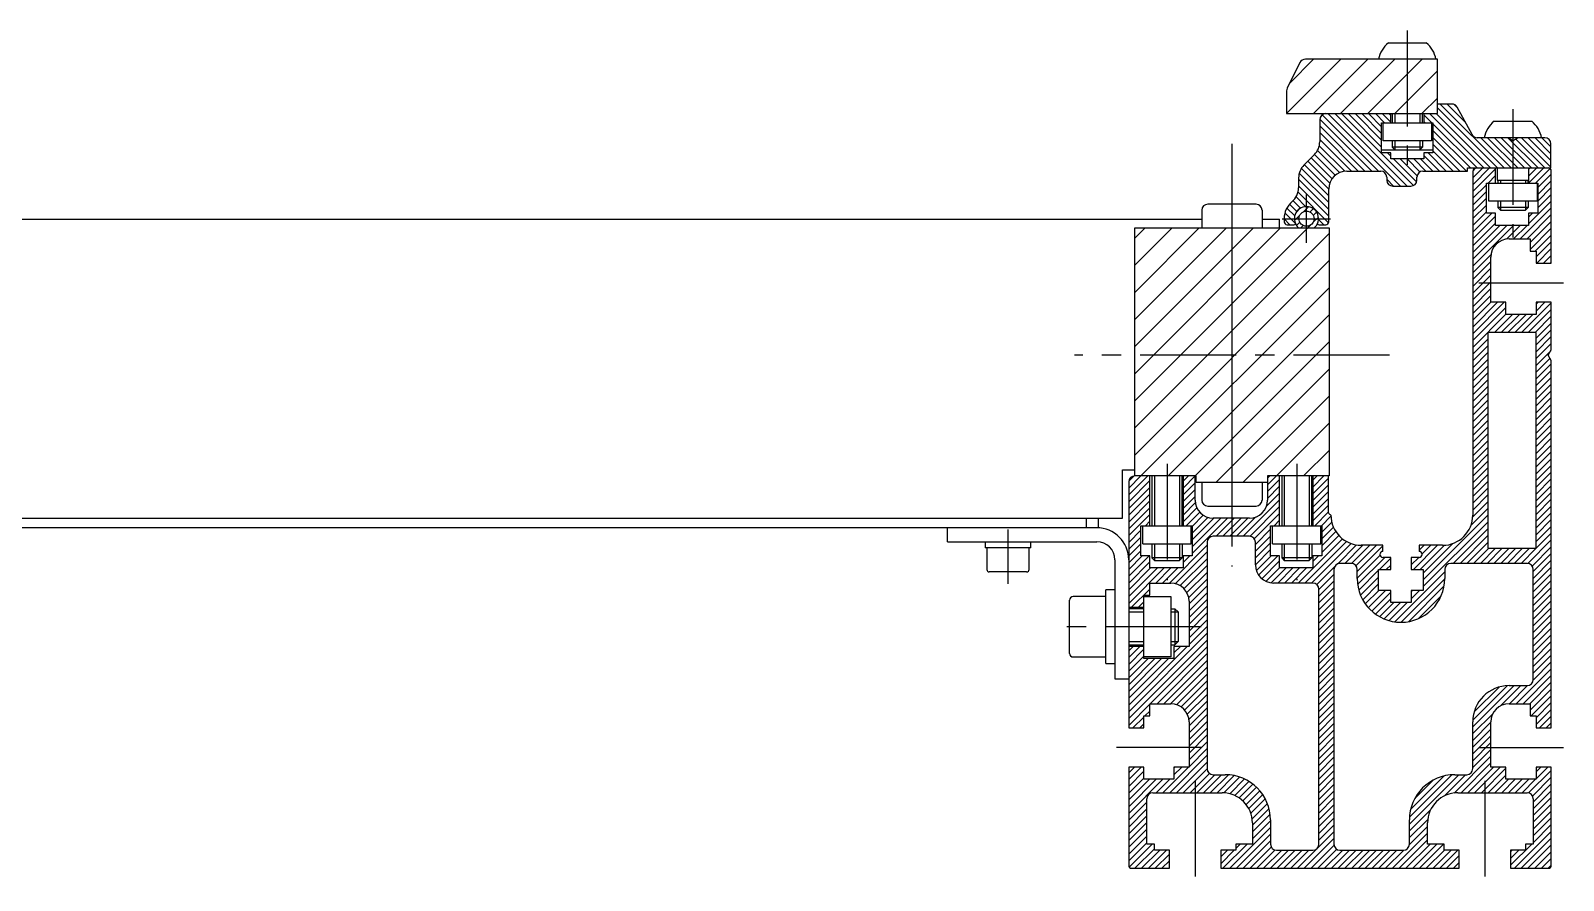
# Model space of a CAD drawing. Extents: x -10 to 4024, y -8 to 1051.
# Drawn here: x 3769.9 to 4023.7, y 66 to 206.7 of the extents above; entities that cross this region are included whole.
import ezdxf

# ---------------------------------------------------------------- set-up
doc = ezdxf.new("R2010")
doc.units = 0
doc.header["$LTSCALE"] = 0.5
doc.linetypes.add('CENTER', pattern=[50.8, 31.75, -6.35, 6.35, -6.35])
for name, color, linetype in [('MSM_CENTER', 1, 'CENTER'), ('MSM_CONTINUOUS', 7, 'CONTINUOUS'), ('MSM_NARROW', 5, 'CONTINUOUS')]:
    doc.layers.add(name, color=color, linetype=linetype)

msp = doc.modelspace()

# ---------------------------------------------------------------- linework, layer by layer
at = {"layer": 'MSM_CENTER'}
for p, q in [((3997.9, 206.75), (3997.9, 183.5)), ((4015.4, 193.75), (4015.4, 172.5)), ((3968.85, 188), (3968.85, 118)), ((3981.2, 171.6), (3981.2, 179.6)), ((3977.2, 175.6), (3985.2, 175.6)), ((4009.75, 165), (4023.75, 165)), ((3994.95, 153), (3942.75, 153)), ((3958.1, 135), (3958.1, 115.75)), ((3979.6, 135), (3979.6, 115.75)), ((3931.75, 124.1), (3931.75, 115.1)), ((3963.75, 108), (3939.95, 108)), ((3963.75, 88), (3949.75, 88)), ((4009.75, 88), (4023.75, 88)), ((3962.75, 82.5), (3962.75, 66)), ((4010.75, 82.5), (4010.75, 66))]:
    msp.add_line(p, q, dxfattribs=at)
at = {"layer": 'MSM_CONTINUOUS'}
for p, q in [((3994.77, 204.75), (4001.02, 204.75)), ((3980.12, 201.45), (3978.01, 197.21)), ((4002.9, 202), (3981.02, 202)), ((4002.9, 193), (4002.9, 202)), ((3977.9, 196.76), (3977.9, 193)), ((3977.9, 193), (4002.9, 193)), ((3995.15, 191.5), (3995.15, 193)), ((3995.4, 193), (3995.4, 191.5)), ((4000.4, 191.5), (4000.4, 193)), ((4000.65, 193), (4000.65, 191.5)), ((4005.3, 194.6), (4002.9, 194.6)), ((4008.62, 189.53), (4006.18, 194.07)), ((3983.4, 192), (3983.4, 188.34)), ((3993.65, 191.5), (4002.15, 191.5)), ((3993.65, 186.5), (3993.65, 191.5)), ((3993.9, 188.5), (3993.9, 191.5)), ((4001.9, 191.5), (4001.9, 188.5)), ((4002.15, 191.5), (4002.15, 186.5)), ((4012.27, 191.75), (4018.52, 191.75)), ((4001.9, 188.5), (3993.9, 188.5)), ((3995.4, 188.5), (3995.4, 187.43)), ((4000.4, 188.5), (4000.4, 187.43)), ((4020.7, 189), (4009.5, 189)), ((4015.4, 188.5), (4014.53, 189)), ((4016.27, 189), (4015.4, 188.5)), ((4021.7, 184), (4021.7, 188)), ((3982.52, 186.22), (3980.78, 184.48)), ((3993.65, 187), (4002.15, 187)), ((3995.15, 186.5), (3993.65, 186.5)), ((3995.15, 185.5), (3995.15, 186.5)), ((4000.65, 185.5), (3995.15, 185.5)), ((4000.4, 187.43), (3995.4, 187.43)), ((3995.4, 187.43), (3995.83, 187)), ((3999.97, 187), (4000.4, 187.43)), ((4000.65, 186.5), (4000.65, 185.5)), ((4002.15, 186.5), (4000.65, 186.5)), ((3987.9, 183.5), (3993.5, 183.5)), ((4000.5, 183.5), (4007.9, 183.5)), ((4007.9, 184), (4021.7, 184)), ((4007.9, 183.5), (4007.9, 184)), ((4008.75, 183.5), (4008.75, 126.5)), ((4012.5, 181.5), (4012.5, 184)), ((4012.8, 184), (4012.8, 182)), ((4018, 184), (4018, 181.5)), ((4021.75, 168.25), (4021.75, 183.5)), ((3979.9, 182.36), (3979.9, 180.74)), ((3984.9, 175.1), (3984.9, 180.5)), ((3994.5, 182.5), (3994.5, 182)), ((3995.5, 181), (3998.5, 181)), ((3999.5, 182), (3999.5, 182.5)), ((4011, 181.5), (4019.5, 181.5)), ((4011, 176.5), (4011, 181.5)), ((4011.4, 178.5), (4011.4, 181.5)), ((4012.8, 182), (4018, 182)), ((4012.9, 182), (4012.9, 181.5)), ((4017.9, 181.5), (4017.9, 182)), ((4019.4, 181.5), (4019.4, 178.5)), ((4019.5, 181.5), (4019.5, 176.5)), ((3972.85, 178), (3964.85, 178)), ((4019.4, 178.5), (4011.4, 178.5)), ((4012.9, 178.5), (4012.9, 177.43)), ((4017.9, 178.5), (4017.9, 177.43)), ((3539.65, 175.5), (3963.85, 175.5)), ((3963.85, 177), (3963.85, 174.08)), ((3973.85, 177), (3973.85, 174.08)), ((3973.85, 175.5), (3976.75, 175.5)), ((3976.75, 174.08), (3976.75, 175.5)), ((3977.5, 175.6), (3977.5, 175.1)), ((4012.5, 176.5), (4011, 176.5)), ((4012.5, 174.5), (4012.5, 176.5)), ((4017.9, 177.43), (4012.9, 177.43)), ((4012.9, 177.43), (4013.33, 177)), ((4013.33, 177), (4017.47, 177)), ((4017.47, 177), (4017.9, 177.43)), ((4018, 176.5), (4018, 174.5)), ((4019.5, 176.5), (4018, 176.5)), ((3952.75, 174.08), (3984.95, 174.08)), ((3952.75, 133), (3952.75, 174.08)), ((3968.85, 174.08), (3968.85, 131.92)), ((3978, 174.6), (3979.11, 174.6)), ((3983.29, 174.6), (3984.4, 174.6)), ((3984.95, 174.08), (3984.95, 133)), ((4018, 174.5), (4012.5, 174.5)), ((4014.75, 172.25), (4018.25, 172.25)), ((4018.25, 172.25), (4018.25, 170.25)), ((4018.25, 170.25), (4019.25, 170.25)), ((4019.25, 170.25), (4019.25, 168.25)), ((4011.75, 161.75), (4011.75, 169.25)), ((4019.25, 168.25), (4021.75, 168.25)), ((4014.25, 161.75), (4011.75, 161.75)), ((4014.25, 159.75), (4014.25, 161.75)), ((4021.75, 161.75), (4019.25, 161.75)), ((4019.25, 161.75), (4019.25, 159.75)), ((4021.75, 153.87), (4021.75, 161.75)), ((4019.25, 159.75), (4014.25, 159.75)), ((4019.25, 156.75), (4011.25, 156.75)), ((4011.25, 156.75), (4011.25, 121)), ((4019.25, 121), (4019.25, 156.75)), ((4021.25, 153), (4021.75, 153.87)), ((4021.75, 152.13), (4021.25, 153)), ((4021.75, 91.25), (4021.75, 152.13)), ((3950.75, 126), (3950.75, 134)), ((3950.75, 134), (3952.75, 134)), ((3962.95, 133), (3952.75, 133)), ((3955.25, 124.75), (3955.25, 133)), ((3955.6, 133), (3955.6, 124.75)), ((3960.6, 124.75), (3960.6, 133)), ((3960.75, 133), (3960.75, 124.75)), ((3962.75, 129), (3962.75, 133)), ((3962.95, 131.92), (3962.95, 133)), ((3974.75, 133), (3974.75, 129)), ((3984.95, 133), (3974.75, 133)), ((3976.75, 124.75), (3976.75, 133)), ((3977.1, 133), (3977.1, 124.75)), ((3982.1, 124.75), (3982.1, 133)), ((3982.25, 133), (3982.25, 124.75)), ((3984.85, 126.9), (3984.85, 133)), ((3951.75, 132), (3951.75, 91.25)), ((3974.75, 131.92), (3962.95, 131.92)), ((3963.85, 131.92), (3963.85, 129)), ((3973.85, 131.92), (3973.85, 129)), ((3964.85, 128), (3972.85, 128)), ((3552.75, 126), (3950.75, 126)), ((3944.75, 124.4), (3944.75, 126)), ((3946.75, 124.4), (3946.75, 126)), ((3953.75, 124.75), (3962.25, 124.75)), ((3953.75, 119.75), (3953.75, 124.75)), ((3954.1, 121.75), (3954.1, 124.75)), ((3962.1, 121.75), (3962.1, 124.75)), ((3962.25, 124.75), (3962.25, 119.75)), ((3971.75, 126), (3965.75, 126)), ((3975.25, 124.75), (3983.75, 124.75)), ((3975.25, 119.75), (3975.25, 124.75)), ((3975.6, 121.75), (3975.6, 124.75)), ((3983.6, 121.75), (3983.6, 124.75)), ((3983.75, 124.75), (3983.75, 119.75)), ((3946.75, 124.4), (3556.75, 124.4)), ((3921.75, 122.1), (3921.75, 124.4)), ((3921.75, 122.1), (3946.45, 122.1)), ((3927.95, 122.1), (3927.95, 121.1)), ((3935.55, 121.1), (3935.55, 122.1)), ((3964.75, 122), (3964.75, 84.5)), ((3971.75, 123), (3965.75, 123)), ((3972.75, 118.25), (3972.75, 122)), ((3935.55, 121.1), (3927.95, 121.1)), ((3928.25, 121.1), (3928.25, 117.5)), ((3935.25, 117.5), (3935.25, 121.1)), ((3955.25, 119.75), (3953.75, 119.75)), ((3954.1, 121.75), (3962.1, 121.75)), ((3955.25, 117.75), (3955.25, 119.75)), ((3955.6, 121.75), (3955.6, 119.43)), ((3960.6, 119.43), (3955.6, 119.43)), ((3955.6, 119.43), (3956.03, 119)), ((3960.17, 119), (3960.6, 119.43)), ((3960.6, 121.75), (3960.6, 119.43)), ((3960.75, 119.75), (3960.75, 117.75)), ((3962.25, 119.75), (3960.75, 119.75)), ((3976.75, 119.75), (3975.25, 119.75)), ((3975.6, 121.75), (3983.6, 121.75)), ((3976.75, 117.75), (3976.75, 119.75)), ((3977.1, 121.75), (3977.1, 119.43)), ((3982.1, 119.43), (3977.1, 119.43)), ((3977.1, 119.43), (3977.53, 119)), ((3981.67, 119), (3982.1, 119.43)), ((3982.1, 121.75), (3982.1, 119.43)), ((3982.25, 119.75), (3982.25, 117.75)), ((3983.75, 119.75), (3982.25, 119.75)), ((3993.85, 121.5), (3990.25, 121.5)), ((3993.85, 120.5), (3993.85, 121.5)), ((3995.15, 119.5), (3993.85, 119.5)), ((3995.15, 117.5), (3995.15, 119.5)), ((3998.55, 119.5), (3998.55, 117.5)), ((3999.85, 119.5), (3998.55, 119.5)), ((3999.85, 121.5), (3999.85, 120.5)), ((4003.75, 121.5), (3999.85, 121.5)), ((4011.25, 121), (4019.25, 121)), ((3934.85, 117.1), (3928.65, 117.1)), ((3949.45, 119.1), (3949.45, 99.4)), ((3960.75, 117.75), (3955.25, 117.75)), ((3956.03, 119), (3960.17, 119)), ((3982.25, 117.75), (3976.75, 117.75)), ((3977.53, 119), (3981.67, 119)), ((3985.75, 117.5), (3985.75, 72)), ((3988.6, 118.5), (3986.75, 118.5)), ((3989.6, 116), (3989.6, 117.5)), ((3993.15, 117.5), (3995.15, 117.5)), ((3993.15, 114), (3993.15, 117.5)), ((3998.55, 117.5), (4000.55, 117.5)), ((4000.55, 117.5), (4000.55, 114)), ((4004.1, 117.5), (4004.1, 116)), ((4017.75, 118.5), (4005.1, 118.5)), ((4018.75, 99.25), (4018.75, 117.5)), ((3955.25, 115.25), (3958.75, 115.25)), ((3955.25, 113.25), (3955.25, 115.25)), ((3982.25, 115.25), (3975.75, 115.25)), ((3983.25, 72), (3983.25, 114.25)), ((3941.95, 103.6), (3941.95, 112.4)), ((3947.95, 113), (3942.55, 113)), ((3947.95, 101.9), (3947.95, 114.1)), ((3949.45, 114.1), (3947.95, 114.1)), ((3954.25, 102.75), (3954.25, 113.25)), ((3954.25, 113.25), (3955.25, 113.25)), ((3954.25, 113), (3958.75, 113)), ((3958.75, 113), (3958.75, 103)), ((3961.75, 112.25), (3961.75, 104.75)), ((3995.15, 114), (3993.15, 114)), ((3995.15, 112), (3995.15, 114)), ((3998.55, 112), (3995.15, 112)), ((3998.55, 114), (3998.55, 112)), ((4000.55, 114), (3998.55, 114)), ((3951.75, 111.25), (3954.25, 111.25)), ((3954.25, 111), (3951.75, 111)), ((3958.75, 111), (3959.41, 111)), ((3959.95, 110.46), (3959.41, 111)), ((3959.41, 111), (3959.41, 105)), ((3959.95, 110.46), (3959.95, 105.54)), ((3951.75, 105), (3954.25, 105)), ((3954.25, 104.75), (3951.75, 104.75)), ((3958.75, 105), (3959.41, 105)), ((3959.25, 104.75), (3959.25, 102.75)), ((3961.75, 104.75), (3959.25, 104.75)), ((3959.41, 105), (3959.95, 105.54)), ((3942.55, 103), (3947.95, 103)), ((3947.95, 101.9), (3949.45, 101.9)), ((3958.75, 103), (3954.25, 103)), ((3959.25, 102.75), (3954.25, 102.75)), ((3949.45, 99.4), (3951.75, 99.4)), ((4014.75, 98.25), (4017.75, 98.25)), ((3955.25, 95.25), (3958.75, 95.25)), ((3955.25, 93.25), (3955.25, 95.25)), ((4014.75, 95.25), (4018.25, 95.25)), ((4018.25, 95.25), (4018.25, 93.25)), ((3954.25, 91.25), (3954.25, 93.25)), ((3954.25, 93.25), (3955.25, 93.25)), ((3961.75, 92.25), (3961.75, 84.75)), ((4008.75, 84.5), (4008.75, 92.25)), ((4011.75, 84.75), (4011.75, 92.25)), ((4018.25, 93.25), (4019.25, 93.25)), ((4019.25, 93.25), (4019.25, 91.25)), ((3951.75, 91.25), (3954.25, 91.25)), ((4019.25, 91.25), (4021.75, 91.25)), ((3951.75, 84.75), (3951.75, 68.5)), ((3954.25, 84.75), (3951.75, 84.75)), ((3954.25, 82.75), (3954.25, 84.75)), ((3959.25, 84.75), (3959.25, 82.75)), ((3961.75, 84.75), (3959.25, 84.75)), ((4014.25, 84.75), (4011.75, 84.75)), ((4014.25, 82.75), (4014.25, 84.75)), ((4019.25, 84.75), (4019.25, 82.75)), ((4021.75, 84.75), (4019.25, 84.75)), ((4021.75, 68.5), (4021.75, 84.75)), ((3959.25, 82.75), (3954.25, 82.75)), ((3965.75, 83.5), (3967.75, 83.5)), ((4005.75, 83.5), (4007.75, 83.5)), ((4019.25, 82.75), (4014.25, 82.75)), ((3954.75, 72), (3954.75, 79.5)), ((3955.75, 80.5), (3967.25, 80.5)), ((4006.25, 80.5), (4017.75, 80.5)), ((4018.75, 79.5), (4018.75, 72)), ((3972.25, 75.5), (3972.25, 72)), ((3975.25, 76), (3975.25, 72)), ((3998.25, 72), (3998.25, 76)), ((4001.25, 72), (4001.25, 75.5)), ((3956, 72), (3954.75, 72)), ((3956, 71), (3956, 72)), ((3969.5, 72), (3969.5, 71)), ((3972.25, 72), (3969.5, 72)), ((4004, 72), (4001.25, 72)), ((4004, 71), (4004, 72)), ((4017.5, 72), (4017.5, 71)), ((4018.75, 72), (4017.5, 72)), ((3958.5, 71), (3956, 71)), ((3958.5, 68), (3958.5, 71)), ((3967, 71), (3967, 68)), ((3969.5, 71), (3967, 71)), ((3976.25, 71), (3982.25, 71)), ((3986.75, 71), (3997.25, 71)), ((4006.5, 71), (4004, 71)), ((4006.5, 68), (4006.5, 71)), ((4015, 71), (4015, 68)), ((4017.5, 71), (4015, 71)), ((3952.25, 68), (3958.5, 68)), ((3967, 68), (4006.5, 68)), ((4015, 68), (4021.25, 68))]:
    msp.add_line(p, q, dxfattribs=at)
msp.add_circle((3981.2, 175.6), 1.25, dxfattribs=at)
for centre, radius, start, end in [((3997.81, 201.1), 4.75, 129.7731, 169.0684), ((3997.99, 201.1), 4.75, 10.9316, 50.2269), ((3981.02, 201), 1, 90, 153.4349), ((3978.9, 196.76), 1, 153.4349, 180), ((3984.4, 192), 1, 90, 180), ((4005.3, 193.6), 1, 28.1786, 90), ((4015.31, 188.1), 4.75, 129.7731, 169.0684), ((4015.49, 188.1), 4.75, 10.9316, 50.2269), ((3980.4, 188.34), 3, 315, 0), ((4009.5, 190), 1, 208.1786, 270), ((4020.7, 188), 1, 360, 90), ((3982.9, 182.36), 3, 135, 180), ((3987.9, 180.5), 3, 90, 180), ((3993.5, 182.5), 1, 360, 90), ((4000.5, 182.5), 1, 90, 180), ((4009.25, 183.5), 0.5, 90, 180), ((4021.25, 183.5), 0.5, 360, 90), ((3976.9, 180.74), 3, 309.9255, 360), ((3995.5, 182), 1, 180, 270), ((3998.5, 182), 1, 270, 0), ((3964.85, 177), 1, 90, 180), ((3972.85, 177), 1, 0, 90), ((3981.2, 175.6), 3.7, 129.9255, 180), ((3981.2, 175.6), 2, 310.5358, 229.4642), ((3978, 175.1), 0.5, 180, 270), ((3979.11, 174.9), 0.3, 270, 333.3458), ((3983.29, 174.9), 0.3, 206.6542, 270), ((3984.4, 175.1), 0.5, 270, 360), ((4014.75, 169.25), 3, 90, 180), ((3952.75, 132), 1, 90, 180), ((3965.75, 129), 3, 180, 270), ((3964.85, 129), 1, 180, 270), ((3971.75, 129), 3, 270, 0), ((3972.85, 129), 1, 270, 360), ((3985.73, 127.38), 1, 208.5701, 241.4299), ((3990.25, 126.5), 5, 180, 270), ((4003.75, 126.5), 5, 270, 360), ((3946.45, 119.1), 5.3, 0, 90), ((3946.45, 119.1), 3, 360, 90), ((3965.75, 122), 1, 90, 180), ((3971.75, 122), 1, 360, 90), ((3993.85, 120), 0.5, 90, 270), ((3999.85, 120), 0.5, 270, 90), ((3928.65, 117.5), 0.4, 180, 270), ((3934.85, 117.5), 0.4, 270, 0), ((3975.75, 118.25), 3, 180, 270), ((3986.75, 117.5), 1, 90, 180), ((3988.6, 117.5), 1, 360, 90), ((4005.1, 117.5), 1, 90, 180), ((4017.75, 117.5), 1, 360, 90), ((3958.75, 112.25), 3, 360, 90), ((3982.25, 114.25), 1, 360, 90), ((3996.85, 116), 7.25, 180, 0), ((3942.55, 112.4), 0.6, 90, 180), ((3942.55, 103.6), 0.6, 180, 270), ((4017.75, 99.25), 1, 270, 0), ((4014.75, 92.25), 6, 90, 180), ((3958.75, 92.25), 3, 360, 90), ((4014.75, 92.25), 3, 90, 180), ((3965.75, 84.5), 1, 180, 270), ((4007.75, 84.5), 1, 270, 0), ((3967.75, 76), 7.5, 0, 90), ((4005.75, 76), 7.5, 90, 180), ((3955.75, 79.5), 1, 90, 180), ((3967.25, 75.5), 5, 0, 90), ((4006.25, 75.5), 5, 90, 180), ((4017.75, 79.5), 1, 360, 90), ((3976.25, 72), 1, 180, 270), ((3982.25, 72), 1, 270, 0), ((3986.75, 72), 1, 180, 270), ((3997.25, 72), 1, 270, 0), ((3952.25, 68.5), 0.5, 180, 270), ((4021.25, 68.5), 0.5, 270, 0)]:
    msp.add_arc(centre, radius, start, end, dxfattribs=at)
at = {"layer": 'MSM_NARROW'}
for p, q in [((3977.9, 193.03), (3986.87, 202)), ((3978.42, 198.04), (3982.38, 202)), ((3982.36, 193), (3991.36, 202)), ((3986.85, 193), (3995.85, 202)), ((3991.34, 193), (4000.34, 202)), ((3995.83, 193), (4002.9, 200.07)), ((4000.32, 193), (4002.9, 195.58)), ((3996.75, 181), (3984.75, 193)), ((3997.88, 181), (3985.88, 193)), ((3998.91, 181.09), (3987, 193)), ((3993.65, 187.47), (3988.12, 193)), ((3993.65, 188.59), (3989.24, 193)), ((3993.65, 189.72), (3990.37, 193)), ((3993.65, 190.84), (3991.49, 193)), ((3994.11, 191.5), (3992.61, 193)), ((3995.15, 191.58), (3993.73, 193)), ((3995.15, 192.71), (3994.86, 193)), ((3995.83, 193), (3995.83, 191.5)), ((3999.97, 193), (3999.97, 191.5)), ((4010.59, 184), (4001.59, 193)), ((4011.71, 184), (4002.71, 193)), ((4012.84, 184), (4002.9, 193.94)), ((4013.96, 184), (4003.36, 194.6)), ((4007.54, 191.55), (4004.48, 194.6)), ((4006.24, 193.96), (4005.68, 194.52)), ((3990.89, 183.5), (3983.4, 190.99)), ((3992.01, 183.5), (3983.41, 192.1)), ((3993.13, 183.5), (3983.82, 192.81)), ((4001.97, 191.5), (4000.65, 192.82)), ((4000.85, 191.5), (4000.65, 191.7)), ((4009.47, 184), (4002.15, 191.32)), ((3989.76, 183.5), (3983.4, 189.86)), ((3988.64, 183.5), (3983.4, 188.74)), ((3995.83, 188.5), (3995.83, 187)), ((3999.97, 188.5), (3999.97, 187)), ((4008.35, 184), (4002.15, 190.2)), ((4007.72, 183.5), (4002.15, 189.07)), ((4006.6, 183.5), (4002.15, 187.95)), ((4015.08, 184), (4010.08, 189)), ((4016.2, 184), (4011.2, 189)), ((4017.33, 184), (4012.33, 189)), ((4018.45, 184), (4013.45, 189)), ((4019.57, 184), (4014.62, 188.95)), ((4020.69, 184), (4015.9, 188.79)), ((4021.7, 184.12), (4016.82, 189)), ((4021.7, 185.24), (4017.94, 189)), ((4021.7, 186.36), (4019.06, 189)), ((4021.7, 187.49), (4020.19, 189)), ((3985.44, 182.21), (3981.98, 185.68)), ((3985.97, 182.8), (3982.54, 186.24)), ((3986.66, 183.23), (3983.02, 186.88)), ((3987.54, 183.48), (3983.33, 187.69)), ((3995.15, 185.97), (3994.62, 186.5)), ((3999.44, 181.68), (3995.62, 185.5)), ((3999.53, 182.72), (3996.74, 185.5)), ((4000, 183.37), (3997.87, 185.5)), ((4000.99, 183.5), (3998.99, 185.5)), ((4002.11, 183.5), (4000.11, 185.5)), ((4003.23, 183.5), (4000.65, 186.08)), ((4004.36, 183.5), (4001.36, 186.5)), ((4005.48, 183.5), (4002.15, 186.83)), ((3984.9, 178.26), (3980.01, 183.15)), ((3984.9, 179.38), (3980.35, 183.93)), ((3984.9, 180.51), (3980.85, 184.55)), ((3985.06, 181.47), (3981.41, 185.11)), ((4007.85, 183.5), (4007.9, 183.55)), ((4008.75, 183.47), (4009.28, 184)), ((4008.75, 182.35), (4010.4, 184)), ((4008.75, 181.23), (4011.52, 184)), ((4008.75, 180.1), (4012.5, 183.85)), ((4018, 181.5), (4020.5, 184)), ((4018, 182.62), (4019.38, 184)), ((4018, 183.74), (4018.26, 184)), ((4019.13, 181.5), (4021.54, 183.91)), ((4019.5, 180.75), (4021.75, 183)), ((3984.9, 177.14), (3979.9, 182.14)), ((3984.9, 176.02), (3979.9, 181.02)), ((3995.63, 181), (3994.5, 182.13)), ((4008.75, 178.98), (4011, 181.23)), ((4011.27, 181.5), (4012.5, 182.73)), ((4012.39, 181.5), (4012.5, 181.61)), ((4013.33, 182), (4013.33, 181.5)), ((4017.47, 182), (4017.47, 181.5)), ((4019.5, 179.63), (4021.75, 181.88)), ((4019.5, 178.51), (4021.75, 180.76)), ((3979.61, 176.81), (3978.4, 178.02)), ((3980.21, 177.34), (3978.98, 178.57)), ((3981.08, 177.59), (3979.47, 179.2)), ((3984.87, 174.93), (3979.8, 179.99)), ((4008.75, 177.86), (4011, 180.11)), ((4008.75, 176.74), (4011, 178.99)), ((4008.75, 175.61), (4011, 177.86)), ((4013.33, 178.5), (4013.33, 177)), ((4017.47, 178.5), (4017.47, 177)), ((4018, 174.76), (4021.75, 178.51)), ((4019.5, 177.38), (4021.75, 179.63)), ((3978.46, 174.6), (3977.5, 175.56)), ((3979.36, 174.82), (3977.63, 176.55)), ((3979.25, 176.05), (3977.95, 177.36)), ((3979.23, 175.28), (3980.06, 176.11)), ((3979.53, 176.7), (3980.09, 177.27)), ((3980.69, 176.74), (3981.52, 177.57)), ((3981.78, 176.71), (3982.33, 177.25)), ((3982.26, 174.95), (3983.18, 175.86)), ((3982.33, 176.13), (3982.88, 176.68)), ((3984.07, 174.6), (3983.2, 175.48)), ((4008.75, 174.49), (4011, 176.74)), ((4008.75, 173.37), (4011.88, 176.5)), ((4008.75, 172.25), (4012.5, 176)), ((4016.61, 172.25), (4021.75, 177.39)), ((4017.73, 172.25), (4021.75, 176.27)), ((4018, 175.88), (4018.62, 176.5)), ((3952.75, 145.43), (3981.85, 174.54)), ((3952.75, 172.37), (3954.46, 174.08)), ((3952.75, 167.88), (3958.95, 174.08)), ((3952.75, 163.39), (3963.44, 174.08)), ((3952.75, 158.9), (3967.93, 174.08)), ((3952.75, 154.41), (3972.42, 174.08)), ((3952.75, 149.92), (3976.91, 174.08)), ((3952.75, 140.94), (3984.95, 173.14)), ((3979.55, 174.47), (3980.09, 175.02)), ((3980.28, 174.08), (3980.67, 174.47)), ((4008.75, 171.12), (4012.5, 174.87)), ((4008.75, 170), (4013.25, 174.5)), ((4008.75, 168.88), (4014.37, 174.5)), ((4008.75, 167.76), (4015.49, 174.5)), ((4014.34, 172.22), (4016.62, 174.5)), ((4015.49, 172.25), (4017.74, 174.5)), ((4018.25, 171.64), (4021.75, 175.14)), ((4018.25, 170.52), (4021.75, 174.02)), ((4019.1, 170.25), (4021.75, 172.9)), ((4019.25, 169.28), (4021.75, 171.78)), ((4019.35, 168.25), (4021.75, 170.65)), ((3952.75, 136.45), (3984.95, 168.65)), ((4008.75, 166.63), (4011.78, 169.66)), ((4008.75, 165.51), (4011.75, 168.51)), ((4020.47, 168.25), (4021.75, 169.53)), ((4021.59, 168.25), (4021.75, 168.41)), ((4008.75, 164.39), (4011.75, 167.39)), ((4008.75, 163.27), (4011.75, 166.27)), ((4008.75, 162.14), (4011.75, 165.14)), ((3953.79, 133), (3984.95, 164.16)), ((4008.75, 161.02), (4011.75, 164.02)), ((4008.75, 159.9), (4011.75, 162.9)), ((4008.75, 158.78), (4011.75, 161.78)), ((4008.75, 157.65), (4012.85, 161.75)), ((4008.75, 156.53), (4013.97, 161.75)), ((4008.75, 155.41), (4014.25, 160.91)), ((4016.83, 156.75), (4021.75, 161.67)), ((4017.95, 156.75), (4021.75, 160.55)), ((4019.25, 161.42), (4019.58, 161.75)), ((4019.25, 160.29), (4020.71, 161.75)), ((3958.28, 133), (3984.95, 159.67)), ((4008.75, 154.29), (4014.25, 159.79)), ((4012.34, 156.75), (4015.34, 159.75)), ((4013.46, 156.75), (4016.46, 159.75)), ((4014.58, 156.75), (4017.58, 159.75)), ((4015.71, 156.75), (4018.71, 159.75)), ((4019.07, 156.75), (4021.75, 159.43)), ((4019.25, 155.8), (4021.75, 158.3)), ((3962.77, 133), (3984.95, 155.18)), ((4008.75, 153.16), (4011.25, 155.66)), ((4019.25, 154.68), (4021.75, 157.18)), ((4019.25, 153.56), (4021.75, 156.06)), ((4019.25, 152.44), (4021.75, 154.94)), ((4008.75, 152.04), (4011.25, 154.54)), ((4008.75, 150.92), (4011.25, 153.42)), ((4019.25, 151.31), (4021.68, 153.74)), ((4019.25, 150.19), (4021.55, 152.49)), ((3966.18, 131.92), (3984.95, 150.69)), ((4008.75, 149.79), (4011.25, 152.29)), ((4008.75, 148.67), (4011.25, 151.17)), ((4008.75, 147.55), (4011.25, 150.05)), ((4019.25, 149.07), (4021.75, 151.57)), ((4019.25, 147.95), (4021.75, 150.45)), ((4008.75, 146.43), (4011.25, 148.93)), ((4008.75, 145.3), (4011.25, 147.8)), ((4019.25, 146.82), (4021.75, 149.32)), ((4019.25, 145.7), (4021.75, 148.2)), ((3970.67, 131.92), (3984.95, 146.2)), ((4008.75, 144.18), (4011.25, 146.68)), ((4008.75, 143.06), (4011.25, 145.56)), ((4019.25, 144.58), (4021.75, 147.08)), ((4019.25, 143.46), (4021.75, 145.96)), ((4019.25, 142.33), (4021.75, 144.83)), ((4008.75, 141.94), (4011.25, 144.44)), ((4008.75, 140.81), (4011.25, 143.31)), ((4008.75, 139.69), (4011.25, 142.19)), ((4019.25, 141.21), (4021.75, 143.71)), ((4019.25, 140.09), (4021.75, 142.59)), ((3976.24, 133), (3984.95, 141.71)), ((4008.75, 138.57), (4011.25, 141.07)), ((4008.75, 137.45), (4011.25, 139.95)), ((4019.25, 138.97), (4021.75, 141.47)), ((4019.25, 137.84), (4021.75, 140.34)), ((3980.73, 133), (3984.95, 137.22)), ((4008.75, 136.32), (4011.25, 138.82)), ((4008.75, 135.2), (4011.25, 137.7)), ((4019.25, 136.72), (4021.75, 139.22)), ((4019.25, 135.6), (4021.75, 138.1)), ((4008.75, 134.08), (4011.25, 136.58)), ((4008.75, 132.96), (4011.25, 135.46)), ((4019.25, 134.48), (4021.75, 136.98)), ((4019.25, 133.35), (4021.75, 135.85)), ((4019.25, 132.23), (4021.75, 134.73)), ((3951.75, 130.96), (3953.79, 133)), ((3951.75, 129.84), (3954.91, 133)), ((3951.75, 128.72), (3955.25, 132.22)), ((3951.76, 132.1), (3952.65, 132.99)), ((3956.03, 133), (3956.03, 124.75)), ((3960.17, 133), (3960.17, 124.75)), ((3960.75, 132.1), (3961.65, 133)), ((3960.75, 130.98), (3962.75, 132.98)), ((3974.75, 132.63), (3975.12, 133)), ((3974.75, 131.51), (3976.24, 133)), ((3974.75, 130.39), (3976.75, 132.39)), ((3977.53, 133), (3977.53, 124.75)), ((3981.67, 133), (3981.67, 124.75)), ((3982.25, 131.15), (3984.1, 133)), ((3982.25, 132.28), (3982.97, 133)), ((3982.25, 130.03), (3984.85, 132.63)), ((4008.75, 131.83), (4011.25, 134.33)), ((4008.75, 130.71), (4011.25, 133.21)), ((4008.75, 129.59), (4011.25, 132.09)), ((4019.25, 131.11), (4021.75, 133.61)), ((4019.25, 129.99), (4021.75, 132.49)), ((3951.75, 127.59), (3955.25, 131.09)), ((3951.75, 126.47), (3955.25, 129.97)), ((3960.75, 129.86), (3962.75, 131.86)), ((3960.75, 128.74), (3962.75, 130.74)), ((3960.75, 127.61), (3962.75, 129.61)), ((3974.55, 127.94), (3976.75, 130.14)), ((3974.75, 129.27), (3976.75, 131.27)), ((3982.25, 128.91), (3984.85, 131.51)), ((3982.25, 127.79), (3984.85, 130.39)), ((4008.75, 128.47), (4011.25, 130.97)), ((4008.75, 127.34), (4011.25, 129.84)), ((4019.25, 128.86), (4021.75, 131.36)), ((4019.25, 127.74), (4021.75, 130.24)), ((3951.75, 125.35), (3955.25, 128.85)), ((3951.75, 124.23), (3955.25, 127.73)), ((3960.75, 126.49), (3962.79, 128.53)), ((3960.75, 125.37), (3963.06, 127.68)), ((3961.25, 124.75), (3963.51, 127.01)), ((3970.73, 123), (3976.75, 129.02)), ((3971.85, 123), (3976.75, 127.9)), ((3982.25, 126.66), (3984.85, 129.26)), ((3982.25, 125.54), (3984.85, 128.14)), ((3982.58, 124.75), (3984.85, 127.02)), ((4008.44, 124.79), (4011.25, 127.6)), ((4008.73, 126.2), (4011.25, 128.72)), ((4019.25, 126.62), (4021.75, 129.12)), ((4019.25, 125.5), (4021.75, 128)), ((3951.75, 123.1), (3955.25, 126.6)), ((3954.52, 124.75), (3955.25, 125.48)), ((3962.25, 124.62), (3964.11, 126.49)), ((3962.25, 123.5), (3964.88, 126.13)), ((3962.25, 121.26), (3966.99, 126)), ((3962.25, 122.38), (3965.87, 126)), ((3962.25, 120.13), (3968.12, 126)), ((3966.24, 123), (3969.24, 126)), ((3967.36, 123), (3970.36, 126)), ((3968.48, 123), (3971.48, 126)), ((3969.61, 123), (3972.81, 126.2)), ((3972.56, 122.59), (3976.75, 126.78)), ((3975.85, 124.75), (3976.75, 125.65)), ((3983.71, 124.75), (3985.26, 126.31)), ((3983.75, 123.67), (3985.4, 125.32)), ((3983.75, 122.55), (3985.68, 124.48)), ((4000.55, 115.78), (4011.25, 126.48)), ((4000.55, 114.65), (4011.25, 125.35)), ((4019.25, 124.37), (4021.75, 126.87)), ((4019.25, 123.25), (4021.75, 125.75)), ((4019.25, 122.13), (4021.75, 124.63)), ((3951.75, 121.98), (3953.75, 123.98)), ((3951.75, 120.86), (3953.75, 122.86)), ((3972.75, 121.65), (3975.25, 124.15)), ((3972.75, 120.53), (3975.25, 123.03)), ((3972.75, 119.41), (3975.25, 121.91)), ((3979.82, 115.25), (3987.15, 122.58)), ((3980.94, 115.25), (3987.83, 122.14)), ((3983.75, 121.43), (3986.08, 123.76)), ((3983.75, 120.3), (3986.57, 123.13)), ((4005.52, 118.5), (4011.25, 124.23)), ((4006.64, 118.5), (4011.25, 123.11)), ((4007.76, 118.5), (4011.25, 121.99)), ((4017.85, 118.49), (4021.75, 122.38)), ((4019.25, 121.01), (4021.75, 123.51)), ((3951.75, 119.74), (3953.75, 121.74)), ((3951.75, 118.61), (3953.75, 120.61)), ((3951.75, 117.49), (3954.01, 119.75)), ((3951.75, 116.37), (3955.13, 119.75)), ((3956.03, 121.75), (3956.03, 119)), ((3958.49, 115.25), (3964.75, 121.51)), ((3959.51, 115.15), (3964.75, 120.39)), ((3960.17, 121.75), (3960.17, 119)), ((3960.75, 118.63), (3961.87, 119.75)), ((3972.75, 118.29), (3975.25, 120.79)), ((3972.9, 117.31), (3975.34, 119.75)), ((3973.27, 116.56), (3976.46, 119.75)), ((3977.53, 121.75), (3977.53, 119)), ((3981.67, 121.75), (3981.67, 119)), ((3982.06, 115.25), (3988.6, 121.79)), ((3982.25, 119.72), (3982.28, 119.75)), ((3982.25, 118.8), (3983.2, 119.75)), ((3986.34, 118.4), (3989.5, 121.57)), ((3987.56, 118.5), (3990.56, 121.5)), ((3988.67, 118.49), (3991.69, 121.5)), ((3989.4, 118.09), (3992.81, 121.5)), ((3989.6, 117.17), (3993.85, 121.42)), ((3989.6, 116.05), (3993.39, 119.84)), ((3989.68, 115.01), (3994.18, 119.5)), ((3993.3, 117.5), (3995.15, 119.36)), ((3998.55, 119.39), (3998.67, 119.5)), ((3998.55, 118.27), (3999.79, 119.5)), ((3998.91, 117.5), (4002.91, 121.5)), ((3999.85, 120.69), (4000.67, 121.5)), ((4000.03, 117.5), (4004.05, 121.52)), ((4000.34, 120.06), (4001.79, 121.5)), ((4000.55, 116.9), (4005.46, 121.81)), ((4008.89, 118.5), (4011.39, 121)), ((4010.01, 118.5), (4012.51, 121)), ((4011.13, 118.5), (4013.63, 121)), ((4012.25, 118.5), (4014.75, 121)), ((4013.38, 118.5), (4015.88, 121)), ((4014.5, 118.5), (4017, 121)), ((4015.62, 118.5), (4018.12, 121)), ((4016.74, 118.5), (4019.24, 121)), ((4018.56, 118.07), (4021.75, 121.26)), ((4018.75, 117.14), (4021.75, 120.14)), ((3951.75, 115.25), (3955.25, 118.75)), ((3951.75, 114.12), (3955.38, 117.75)), ((3951.75, 113), (3956.5, 117.75)), ((3951.75, 111.88), (3957.62, 117.75)), ((3956.24, 115.25), (3958.74, 117.75)), ((3957.37, 115.25), (3959.87, 117.75)), ((3960.3, 114.82), (3964.75, 119.27)), ((3960.92, 114.32), (3964.75, 118.14)), ((3961.4, 113.67), (3964.75, 117.02)), ((3973.8, 115.97), (3976.75, 118.92)), ((3974.48, 115.53), (3976.75, 117.79)), ((3975.35, 115.28), (3977.83, 117.75)), ((3976.45, 115.25), (3978.95, 117.75)), ((3977.57, 115.25), (3980.07, 117.75)), ((3978.7, 115.25), (3981.2, 117.75)), ((3982.92, 114.99), (3985.85, 117.91)), ((3989.87, 114.07), (3993.15, 117.36)), ((3994.42, 117.5), (3995.15, 118.23)), ((3995.85, 108.83), (4004.1, 117.08)), ((4018.75, 116.02), (4021.75, 119.02)), ((4018.75, 114.89), (4021.75, 117.89)), ((3952.24, 111.25), (3955.25, 114.26)), ((3961.69, 112.84), (3964.75, 115.9)), ((3961.75, 111.78), (3964.75, 114.78)), ((3983.25, 114.19), (3985.75, 116.69)), ((3983.25, 113.07), (3985.75, 115.57)), ((3983.25, 111.95), (3985.75, 114.45)), ((3990.15, 113.23), (3993.15, 116.23)), ((3990.52, 112.48), (3993.15, 115.11)), ((3996.89, 108.75), (4004.1, 115.96)), ((3998.13, 108.87), (4003.98, 114.72)), ((4018.75, 113.77), (4021.75, 116.77)), ((4018.75, 112.65), (4021.75, 115.65)), ((4018.75, 111.53), (4021.75, 114.53)), ((3953.37, 111.25), (3954.25, 112.13)), ((3961.75, 110.65), (3964.75, 113.65)), ((3961.75, 109.53), (3964.75, 112.53)), ((3983.25, 110.82), (3985.75, 113.32)), ((3983.25, 109.7), (3985.75, 112.2)), ((3990.95, 111.79), (3993.17, 114)), ((3991.45, 111.17), (3994.29, 114)), ((3992.01, 110.61), (3995.15, 113.74)), ((3992.64, 110.11), (3995.15, 112.62)), ((3993.32, 109.67), (3995.66, 112)), ((3994.08, 109.3), (3996.78, 112)), ((3994.92, 109.02), (3997.9, 112)), ((3998.55, 113.78), (3998.78, 114)), ((3998.55, 112.65), (3999.9, 114)), ((3999.74, 109.36), (4003.49, 113.11)), ((4018.75, 110.4), (4021.75, 113.4)), ((4018.75, 109.28), (4021.75, 112.28)), ((3951.75, 110.46), (3954.25, 110.46)), ((3958.75, 110.46), (3959.95, 110.46)), ((3961.75, 108.41), (3964.75, 111.41)), ((3961.75, 107.29), (3964.75, 110.29)), ((3983.25, 108.58), (3985.75, 111.08)), ((3983.25, 107.46), (3985.75, 109.96)), ((4018.75, 108.16), (4021.75, 111.16)), ((4018.75, 107.04), (4021.75, 110.04)), ((3951.75, 93.92), (3964.75, 106.92)), ((3961.75, 106.16), (3964.75, 109.16)), ((3961.75, 105.04), (3964.75, 108.04)), ((3983.25, 106.33), (3985.75, 108.83)), ((3983.25, 105.21), (3985.75, 107.71)), ((4018.75, 105.91), (4021.75, 108.91)), ((4018.75, 104.79), (4021.75, 107.79)), ((4018.75, 103.67), (4021.75, 106.67)), ((3951.75, 92.79), (3964.75, 105.79)), ((3951.75, 105.54), (3954.25, 105.54)), ((3951.75, 104.02), (3952.48, 104.75)), ((3951.75, 102.9), (3953.6, 104.75)), ((3951.75, 95.04), (3961.46, 104.75)), ((3951.75, 101.78), (3954.25, 104.28)), ((3955.33, 95.25), (3964.75, 104.67)), ((3958.75, 105.54), (3959.95, 105.54)), ((3959.25, 103.66), (3960.34, 104.75)), ((3983.25, 104.09), (3985.75, 106.59)), ((3983.25, 102.97), (3985.75, 105.47)), ((3983.25, 101.84), (3985.75, 104.34)), ((4018.75, 102.55), (4021.75, 105.55)), ((4018.75, 101.42), (4021.75, 104.42)), ((3951.75, 100.65), (3954.25, 103.15)), ((3951.75, 99.53), (3954.97, 102.75)), ((3951.75, 98.41), (3956.09, 102.75)), ((3951.75, 97.29), (3957.21, 102.75)), ((3951.75, 96.16), (3958.34, 102.75)), ((3956.45, 95.25), (3964.75, 103.55)), ((3957.57, 95.25), (3964.75, 102.43)), ((3983.25, 100.72), (3985.75, 103.22)), ((3983.25, 99.6), (3985.75, 102.1)), ((4018.74, 99.17), (4021.75, 102.18)), ((4018.75, 100.3), (4021.75, 103.3)), ((3958.7, 95.25), (3964.75, 101.3)), ((3959.67, 95.1), (3964.75, 100.18)), ((3960.42, 94.73), (3964.75, 99.06)), ((3983.25, 98.48), (3985.75, 100.98)), ((3983.25, 97.35), (3985.75, 99.85)), ((4015.94, 95.25), (4021.75, 101.06)), ((4017.07, 95.25), (4021.75, 99.93)), ((3961.02, 94.21), (3964.75, 97.94)), ((3961.46, 93.53), (3964.75, 96.81)), ((3983.25, 96.23), (3985.75, 98.73)), ((3983.25, 95.11), (3985.75, 97.61)), ((3983.25, 93.99), (3985.75, 96.49)), ((4008.75, 91.42), (4015.58, 98.25)), ((4008.77, 92.56), (4014.44, 98.23)), ((4008.98, 93.9), (4013.1, 98.02)), ((4013.34, 94.89), (4016.7, 98.25)), ((4014.82, 95.25), (4017.83, 98.26)), ((4018.19, 95.25), (4021.75, 98.81)), ((4018.25, 94.19), (4021.75, 97.69)), ((4018.43, 93.25), (4021.75, 96.57)), ((3951.75, 91.67), (3955.25, 95.17)), ((3954.45, 93.25), (3955.25, 94.05)), ((3961.72, 92.66), (3964.75, 95.69)), ((3961.75, 91.57), (3964.75, 94.57)), ((3983.25, 92.86), (3985.75, 95.36)), ((3983.25, 91.74), (3985.75, 94.24)), ((4019.25, 92.94), (4021.75, 95.44)), ((4019.25, 91.82), (4021.75, 94.32)), ((3952.45, 91.25), (3954.25, 93.05)), ((3953.57, 91.25), (3954.25, 91.93)), ((3961.75, 90.45), (3964.75, 93.45)), ((3961.75, 89.32), (3964.75, 92.32)), ((3983.25, 90.62), (3985.75, 93.12)), ((3983.25, 89.5), (3985.75, 92)), ((4008.75, 90.3), (4012.11, 93.66)), ((4008.75, 89.18), (4011.75, 92.18)), ((4019.8, 91.25), (4021.75, 93.2)), ((4020.92, 91.25), (4021.75, 92.08)), ((3961.75, 88.2), (3964.75, 91.2)), ((3961.75, 87.08), (3964.75, 90.08)), ((3961.75, 85.96), (3964.75, 88.96)), ((3983.25, 88.37), (3985.75, 90.87)), ((3983.25, 87.25), (3985.75, 89.75)), ((4008.75, 88.06), (4011.75, 91.06)), ((4008.75, 86.93), (4011.75, 89.93)), ((4021.66, 91.25), (4021.75, 91.34)), ((3958.54, 80.5), (3964.75, 86.71)), ((3961.75, 84.83), (3964.75, 87.83)), ((3983.25, 86.13), (3985.75, 88.63)), ((3983.25, 85.01), (3985.75, 87.51)), ((3983.25, 83.88), (3985.75, 86.38)), ((4005.65, 80.46), (4011.75, 86.57)), ((4008.75, 85.81), (4011.75, 88.81)), ((4008.75, 84.69), (4011.75, 87.69)), ((3951.75, 83.81), (3952.69, 84.75)), ((3951.75, 82.69), (3953.81, 84.75)), ((3951.75, 81.57), (3954.25, 84.07)), ((3957.42, 80.5), (3961.67, 84.75)), ((3959.25, 84.58), (3959.42, 84.75)), ((3959.25, 83.46), (3960.54, 84.75)), ((3959.66, 80.5), (3964.75, 85.59)), ((3960.78, 80.5), (3964.75, 84.47)), ((3983.25, 82.76), (3985.75, 85.26)), ((3983.25, 81.64), (3985.75, 84.14)), ((4006.81, 80.5), (4011.75, 85.44)), ((4007.93, 80.5), (4012.18, 84.75)), ((4009.05, 80.5), (4013.3, 84.75)), ((4010.17, 80.5), (4014.25, 84.58)), ((4018, 80.47), (4021.75, 84.22)), ((4019.25, 84.59), (4019.41, 84.75)), ((4019.25, 83.96), (4020.04, 84.75)), ((4019.25, 82.84), (4021.16, 84.75)), ((3951.75, 80.45), (3954.25, 82.95)), ((3951.75, 79.32), (3955.18, 82.75)), ((3951.75, 78.2), (3956.3, 82.75)), ((3951.75, 77.08), (3957.42, 82.75)), ((3956.29, 80.5), (3958.54, 82.75)), ((3961.91, 80.5), (3965.13, 83.72)), ((3963.03, 80.5), (3966.03, 83.5)), ((3964.15, 80.5), (3967.15, 83.5)), ((3965.27, 80.5), (3968.26, 83.48)), ((3966.4, 80.5), (3969.25, 83.35)), ((3967.5, 80.49), (3970.13, 83.11)), ((3968.48, 80.34), (3970.93, 82.79)), ((3969.31, 80.05), (3971.66, 82.4)), ((3970.03, 79.65), (3972.33, 81.94)), ((3970.66, 79.15), (3972.93, 81.42)), ((3983.25, 80.52), (3985.75, 83.02)), ((3983.25, 79.39), (3985.75, 81.89)), ((3998.25, 75.31), (4006.44, 83.5)), ((3998.27, 76.45), (4005.3, 83.48)), ((3998.47, 77.78), (4003.97, 83.28)), ((3999.19, 79.62), (4002.13, 82.56)), ((4004.05, 79.99), (4007.56, 83.5)), ((4011.3, 80.5), (4014.25, 83.45)), ((4012.42, 80.5), (4014.67, 82.75)), ((4013.54, 80.5), (4015.79, 82.75)), ((4014.66, 80.5), (4016.91, 82.75)), ((4015.79, 80.5), (4018.04, 82.75)), ((4016.91, 80.5), (4019.16, 82.75)), ((4018.63, 79.97), (4021.75, 83.1)), ((4018.75, 78.97), (4021.75, 81.97)), ((3951.75, 75.96), (3954.75, 78.96)), ((3971.2, 78.57), (3973.48, 80.84)), ((3971.64, 77.88), (3973.96, 80.21)), ((3971.98, 77.11), (3974.38, 79.5)), ((3972.2, 76.2), (3974.73, 78.73)), ((3983.25, 78.27), (3985.75, 80.77)), ((3983.25, 77.15), (3985.75, 79.65)), ((4018.75, 77.85), (4021.75, 80.85)), ((4018.75, 76.73), (4021.75, 79.73)), ((3951.75, 74.83), (3954.75, 77.83)), ((3951.75, 73.71), (3954.75, 76.71)), ((3972.25, 75.13), (3975.01, 77.89)), ((3972.25, 74.01), (3975.19, 76.95)), ((3983.25, 76.03), (3985.75, 78.53)), ((3983.25, 74.9), (3985.75, 77.4)), ((3983.25, 73.78), (3985.75, 76.28)), ((3998.25, 74.19), (4001.76, 77.7)), ((4018.75, 75.61), (4021.75, 78.61)), ((4018.75, 74.48), (4021.75, 77.48)), ((4018.75, 73.36), (4021.75, 76.36)), ((3951.75, 72.59), (3954.75, 75.59)), ((3951.75, 71.47), (3954.75, 74.47)), ((3968.49, 68), (3975.25, 74.76)), ((3969.61, 68), (3975.25, 73.64)), ((3972.25, 72.88), (3975.25, 75.88)), ((3979.71, 68), (3985.75, 74.04)), ((3983.25, 72.66), (3985.75, 75.16)), ((3995.43, 68), (4001.25, 73.82)), ((3998.24, 71.93), (4001.25, 74.94)), ((3998.25, 73.07), (4001.29, 76.1)), ((4015.64, 68), (4021.75, 74.11)), ((4018.75, 72.24), (4021.75, 75.24)), ((3951.75, 70.34), (3954.75, 73.34)), ((3951.75, 69.22), (3954.75, 72.22)), ((3951.85, 68.2), (3955.65, 72)), ((3952.77, 68), (3956, 71.23)), ((3967.37, 68), (3971.37, 72)), ((3969.5, 71.26), (3970.24, 72)), ((3970.73, 68), (3975.25, 72.52)), ((3971.86, 68), (3975.37, 71.52)), ((3980.84, 68), (3985.75, 72.91)), ((3981.96, 68), (3985.77, 71.81)), ((3983.08, 68), (3986.23, 71.15)), ((3996.55, 68), (4001.25, 72.7)), ((3997.67, 68), (4001.67, 72)), ((3998.8, 68), (4002.8, 72)), ((3999.92, 68), (4003.92, 72)), ((4015, 68.49), (4018.51, 72)), ((4016.76, 68), (4021.75, 72.99)), ((4017.88, 68), (4021.75, 71.87)), ((3953.9, 68), (3956.9, 71)), ((3955.02, 68), (3958.02, 71)), ((3956.14, 68), (3958.5, 70.36)), ((3957.26, 68), (3958.5, 69.24)), ((3967, 69.88), (3968.12, 71)), ((3967, 68.76), (3969.24, 71)), ((3972.98, 68), (3976.01, 71.03)), ((3974.1, 68), (3977.1, 71)), ((3975.22, 68), (3978.22, 71)), ((3976.35, 68), (3979.35, 71)), ((3977.47, 68), (3980.47, 71)), ((3978.59, 68), (3981.59, 71)), ((3984.2, 68), (3987.2, 71)), ((3985.33, 68), (3988.33, 71)), ((3986.45, 68), (3989.45, 71)), ((3987.57, 68), (3990.57, 71)), ((3988.69, 68), (3991.69, 71)), ((3989.82, 68), (3992.82, 71)), ((3990.94, 68), (3993.94, 71)), ((3992.06, 68), (3995.06, 71)), ((3993.18, 68), (3996.18, 71)), ((3994.31, 68), (3997.32, 71.01)), ((4001.04, 68), (4004.04, 71)), ((4002.16, 68), (4005.16, 71)), ((4003.29, 68), (4006.29, 71)), ((4004.41, 68), (4006.5, 70.09)), ((4005.53, 68), (4006.5, 68.97)), ((4015, 70.73), (4015.27, 71)), ((4015, 69.61), (4016.39, 71)), ((4019, 68), (4021.75, 70.75)), ((4020.13, 68), (4021.75, 69.62)), ((3958.39, 68), (3958.5, 68.11)), ((4021.25, 68), (4021.75, 68.5))]:
    msp.add_line(p, q, dxfattribs=at)

doc.saveas('drawing.dxf')
